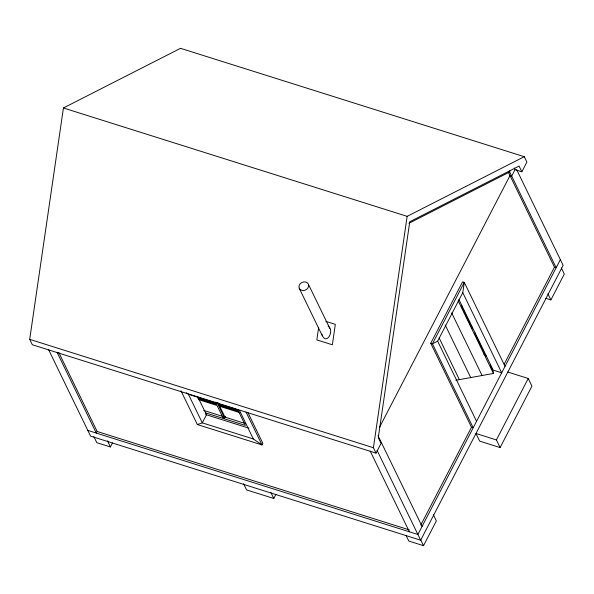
<?xml version="1.0" encoding="UTF-8"?>
<svg xmlns="http://www.w3.org/2000/svg" width="594" height="594" viewBox="0 0 594 594"><rect width="100%" height="100%" fill="white"/><g stroke="black" fill="none" stroke-linecap="round" stroke-linejoin="round"><path stroke-width="0.89" d="M521.851 171.792L519.074 166.068L409.763 221.748L378.289 437.704L381.066 443.421L376.039 453.125L32.321 344.743L29.7 339.345L63.424 107.967L180.539 48.314L524.257 156.697L526.878 162.095L521.851 171.792L515.043 169.646L514.248 168.013M318.651 327.457L316.84 339.894L332.358 344.787L335.335 324.361L325.854 321.369M376.039 453.125L373.418 447.728L407.15 216.35L524.257 156.697M505.049 366.327L464.278 282.373L432.439 343.815L437.644 341.164L462.785 292.656L464.278 282.373L462.578 281.838L430.732 343.28L471.502 427.235L473.203 427.769L432.439 343.815L430.732 343.28M508.382 172.267L554.462 267.166L556.162 267.701L509.682 171.97L510.194 170.367M58.724 352.361L97.134 431.459L96.295 433.078L57.083 352.316M93.852 436.56L96.815 442.671L110.425 446.963L112.518 442.916M238.691 411.479L218.273 405.041L218.696 404.232L217.924 402.643M225.371 416.305L224.532 417.916L222.832 417.382L223.247 416.572L203.683 410.402M243.585 483.776L246.555 489.887L273.775 498.47L275.876 494.423M379.328 427.68L509.994 175.579L511.694 176.114L515.043 169.646M420.812 525.037L471.502 427.235M504.195 364.152L554.462 267.166M560.357 259.615L417.894 534.481L87.786 430.39M48.574 349.628L90.57 436.115L420.671 540.206L563.134 265.34L516.691 169.698M406.185 535.691L408.783 541.037L423.515 545.686L436.375 520.879L433.405 514.775M545.789 298.314L550.89 299.925L564.3 274.057L561.337 267.946M528.244 378.489L531.949 386.122L500.103 447.564L496.398 439.931L528.244 378.489L507.825 372.052M408.887 223.314L509.682 171.97M180.947 390.763L197.349 424.539L202.302 422.869L253.348 438.966L262.006 444.928L262.845 443.31L248.047 412.83M455.873 380.271L493.436 373.448L493.31 371.785L490.533 366.06L490.406 364.389M483.969 354.418L485.758 354.818L485.885 356.482L475.245 334.578L475.118 332.907M63.424 107.967L407.15 216.35M496.398 439.931L475.98 433.494L479.685 441.127L500.103 447.564M29.7 339.345L373.418 447.728M186.241 392.76L188.402 394.253L239.456 410.35L253.348 438.966M198.277 397.794L216.142 403.423M218.696 404.232L238.261 410.402M197.854 398.604L216.572 404.499L215.414 402.116M198.322 399.554L217.04 405.457L222.832 417.382M240.006 412.696L218.741 405.992L224.532 417.916M245.367 423.552L224.948 417.107L219.542 405.977M205.561 412.882L245.381 425.43L237.756 409.726M205.702 414.538L248.827 428.14M197.349 424.539L262.006 444.928L246.005 411.976M97.134 431.459L409.34 529.9M328.14 326.128C335.209 331.133 325.675 346.324 321.837 334.229M547.928 293.815L550.89 299.925M462.785 292.656L501.692 372.794L493.183 370.114L458.91 299.517M458.174 300.824L493.436 373.448M451.678 312.904L482.083 375.512M445.188 324.985L470.723 377.576M439.1 337.897L459.37 379.64M437.644 341.164L476.551 421.302M308.39 284.266A4.997 4.195 -25.9 0 1 302.851 290.57A4.997 4.195 -25.9 0 1 300.148 283.821A4.997 4.195 -25.9 0 1 308.39 284.266L329.819 328.393M378.014 435.647L422.082 526.395M299.198 288.172L322.245 335.632M420.552 539.575L423.515 545.686M377.064 450.386L420.671 540.206M370.173 451.039L409.385 531.801M270.812 492.359L273.775 498.47M217.114 402.658L218.273 405.041M197.757 396.799L206.489 414.79L202.302 422.869L188.402 394.253M107.462 440.852L110.425 446.963M472.341 327.183L472.468 328.853L461.828 306.942L461.701 305.271"/></g></svg>
